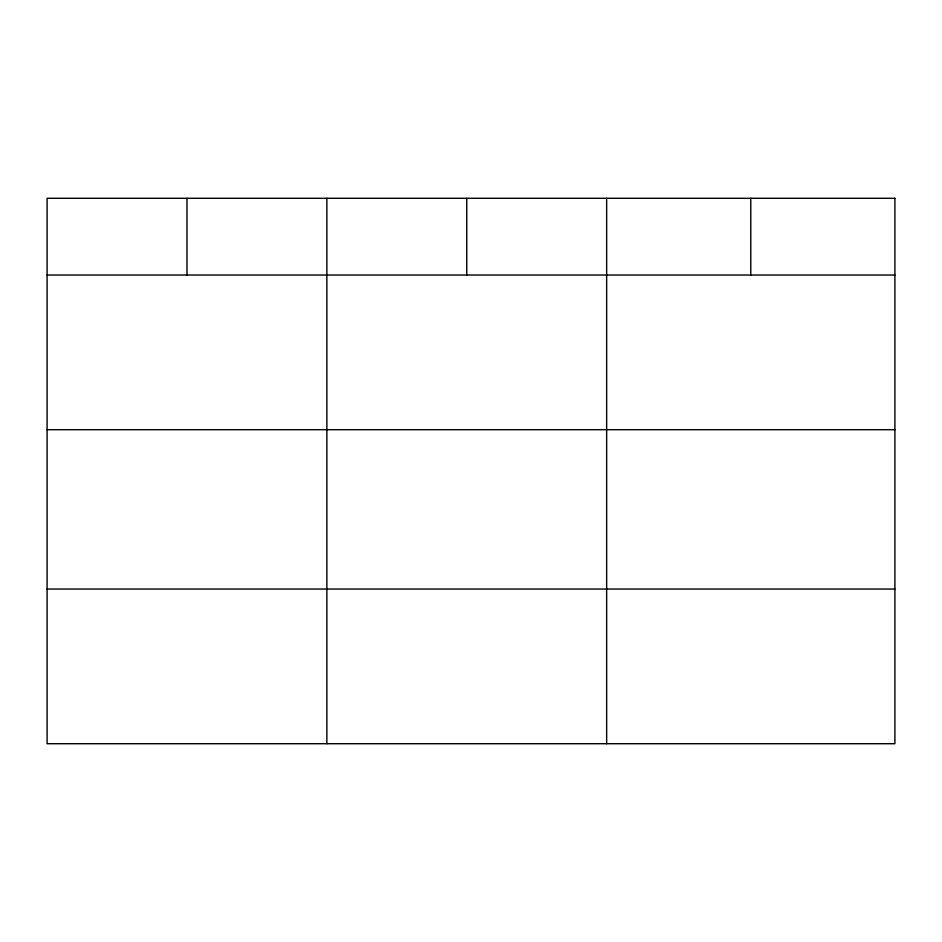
<?xml version="1.0" encoding="UTF-8"?>
<svg xmlns="http://www.w3.org/2000/svg" width="942" height="942" viewBox="0 0 942 942"><rect width="100%" height="100%" fill="white"/><g stroke="black" fill="none" stroke-linecap="round" stroke-linejoin="round"><path stroke-width="1.41" d="M47.1 275.029L894.9 275.029M47.1 429.693L894.9 429.693M47.1 589.044L894.9 589.044M750.774 198.291L750.774 275.029M606.648 198.291L606.648 743.709M466.761 198.291L466.761 275.029M326.874 198.291L326.874 743.709M186.987 198.291L186.987 275.029M894.9 198.291L47.1 198.291L47.1 743.709L894.9 743.709L894.9 198.291"/></g></svg>
